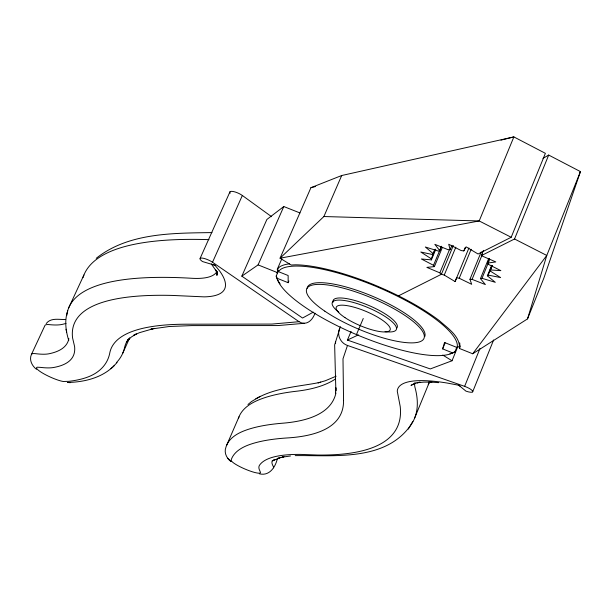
<?xml version="1.0" encoding="UTF-8"?>
<svg xmlns="http://www.w3.org/2000/svg" width="611" height="611" viewBox="0 0 611 611"><rect width="100%" height="100%" fill="white"/><g stroke="black" fill="none" stroke-linecap="round" stroke-linejoin="round"><path stroke-width="0.92" d="M278.471 270.864L276.225 275.996L277.226 278.333L288.14 282.694L288.155 275.523L278.341 271.605L277.279 269.222L281.824 258.835M216.936 271.826L216.897 275.385L216.622 271.33L217.547 274.736L215.782 269.993M335.569 393.4L335.851 387.702L335.859 390.88L334.645 344.902L340.35 326.702M435.284 249.173L431.274 258.797L431.389 259.881L421.369 258.988L433.512 265.304L434.383 266.61L442.417 247.31M456.684 347.522L454.912 351.86L452.445 352.814L442.647 348.896L444.525 342.511L457.005 347.499L457.372 345.467A97.355 25.998 22.9 0 0 379.652 287.949A97.355 25.998 22.9 0 0 280.586 269.405L278.341 271.605M542.973 158.379L548.686 155.057L580.45 171.607L543.843 278.181L527.53 318.889L472.708 353.769L459.457 348.476C460.304 336.111 447.397 328.023 439.301 320.607C419.276 305.553 396.73 294.212 373.672 284.589A100.005 26.708 22.9 0 0 295.472 264.815L291.18 265.014L280.059 258.201L310.923 187.684L341.686 175.525L513.874 136.91L545.379 153.33L511.186 237.274L478.054 254L466.101 246.859L463.802 250.93L461.152 250.548L448.718 244.247L450.131 249.647L448.023 249.678L434.833 244.324L439.767 250.64L438.339 251.068L425.348 247.004L433.367 253.779L432.695 254.566L420.811 252.022L431.274 258.797M67.76 310.839C64.315 320.492 65.782 330.963 68.76 340.533M339.609 328.435C336.653 335.095 340.64 343.229 347.476 345.452L464.627 386.358A8.012 2.001 22 0 1 472.731 391.346A8.012 2.001 22 0 1 465.949 391.132L458.754 385.236L447.191 383.051A134.901 31.894 21.6 0 0 397.272 391.193L400.19 406.376A695.837 148.992 26.7 0 1 317.567 455.042L300.94 454.408A386.633 67.073 21.4 0 0 259.599 465.116A120.94 21.454 22.6 0 0 260.049 471.226L260.469 472.784A15.955 2.795 23.3 0 1 246.668 469.737A15.955 2.795 23.3 0 1 231.546 461.091L231.157 459.961L231.722 458.464A609.648 102.854 20.6 0 1 249.632 444.556A753.623 123.575 20.1 0 1 287.567 437.927A623.946 130.853 26.6 0 0 343.542 400.526M527.53 318.889L546.784 255.451L580.45 171.607L579.35 173.165M66.019 323.372A420.253 85.12 26.9 0 1 62.566 324.319A116.189 23.493 25.3 0 1 49.254 324.624A26.41 5.201 24.5 0 0 44.832 325.709L31.39 354.579C28.969 359.994 32.093 366.02 36.507 369.327M347.476 345.452L342.992 358.825L343.558 400.533M434.383 266.61L426.845 267.374L439.836 272.85L441.402 274.286L444.25 275.072L455.103 281.579L456.638 277.806L459.22 278.242L471.677 284.306L469.951 279.303L481.178 251.953M472.647 391.88L493.619 339.976M469.951 279.303L472.089 279.364L485.386 284.573L480.445 278.647L481.995 278.31L495.292 282.305L487.364 275.828L488.212 275.11L500.608 277.577L490.152 270.986L490.221 269.925L500.844 270.642L488.51 264.403L487.769 263.066L495.819 261.92L481.285 255.635L514.546 238.993L548.686 155.057M464.627 386.358L480.009 348.423M351.081 331.406L347.415 340.06L430.281 368.937L452.033 360.757L457.769 346.704M487.364 275.828L491.656 265.311M490.221 269.925L492.008 265.556M488.212 275.11L492.153 265.457M490.511 270.1L492.321 265.686M459.457 348.476L460.534 345.857M442.647 348.896L445.129 342.847M414.434 418.588L429.319 382.318A705.812 168.262 27.1 0 1 428.212 384.739M481.285 255.635L483.446 250.38M472.089 279.364L482.484 254.031M480.445 278.647L488.716 258.43M487.769 263.066L489.571 258.659M481.995 278.31L489.197 260.706M455.103 281.579L468.927 247.997M459.22 278.242L471.157 249.288M444.25 275.072L455.829 247.142M463.802 250.93L465.261 247.402M433.512 265.304L441.188 246.859M439.767 250.64L441.6 246.248M439.836 272.85L449.62 249.28M450.131 249.647L451.949 245.271M453.339 245.5L441.402 274.286L398.517 295.831M432.695 254.566L434.536 250.166M431.389 259.881L435.758 249.395M356.633 334.141L363.247 318.491M259.301 473.792C269.527 476.381 275.485 467.094 277.47 458.265M315.001 313.176C313.344 317.911 309.96 322.852 304.522 323.288L277.929 325.564L191.709 325.602L169.339 326.495L150.97 329.092L153.903 328.504L139.491 332.667L133.717 335.294L136.375 333.934L131.518 336.905L127.569 340.205L129.746 338.211L126.668 341.824M511.186 237.274L479.192 220.953L280.059 258.201L323.891 216.531L341.686 175.525M226.521 445.579L239 416.817M288.14 282.694L288.881 280.984M278.188 270.62L277.058 273.193L278.097 269.848M313.313 312.137L302.544 318.026L241.834 276.157L258.094 264.891L283.787 206.541L299.978 212.949M241.834 276.157L266.87 219.486L283.787 206.541M304.522 323.288L301.697 322.959L299.054 321.699L212.521 262.256L242.338 195.482A8.126 2.383 24.3 0 0 233.257 191.518A8.126 2.383 24.3 0 0 230.148 193.229M200.11 258.392L229.965 191.823M122.674 353.349L129.669 337.921M68.631 308.013L83.928 274.981M295.212 455.63C333.446 455.073 383.998 461.542 409.889 426.379A709.547 156.233 26.8 0 0 415.045 387.649A120.986 29.351 21.5 0 1 415.029 382.471M408.324 429.082L412.837 421.346M472.708 353.769L546.784 255.451L514.546 238.993M117.091 362.514L112.92 366.875M277.279 269.222L279.632 266.9A99.226 26.586 22.9 0 1 289.606 263.83M67.393 382.478C83.249 382.173 100.364 378.362 112.393 367.348M110.912 368.723L114.417 365.485M46.215 323.54C51.003 317.346 59 319.836 65.644 319.446M247.974 404.505L251.526 401.542L258.079 397.585M96.255 258.293C128.394 232.676 172.966 233.173 211.971 232.585M272.712 460.877L274.843 459.487L272.567 460.732L281.121 457.395L278.601 457.983L283.81 456.776M452.445 352.814L450.872 353.693A97.355 25.998 22.9 0 1 354.54 333.766A97.355 25.998 22.9 0 1 277.31 279.013L277.226 278.333M454.912 351.86L453.171 352.837A99.226 26.586 22.9 0 1 449.895 353.815M413.975 383.777L410.989 385.411L414.861 383.433L420.139 382.089M258.201 397.547C277.44 387.229 299.818 386.58 320.737 382.242L318.079 382.822L325.289 380.768L336.126 376.2M255.795 398.815L260.492 396.318M347.415 340.06L358.359 334.889M457.005 347.499L459.434 346.506L459.846 344.428A99.226 26.586 22.9 0 0 459.671 342.847M310.923 187.684L315.536 186.531M500.959 140.14L513.874 136.91L479.192 220.953L323.891 216.531M283.871 456.768L282.19 457.158L290.492 455.982M419.345 382.265L416.969 382.799L423.751 382.119L431.885 382.142L428.975 381.906L438.591 382.669M299.054 321.699L271.903 324.074L186.057 324.204A564.396 111.286 21.1 0 0 109.781 352.944A939.497 163.924 28.5 0 1 97.233 372.091A725.425 129.952 27.7 0 1 68.73 381.34L63.2 381.485A16.344 2.895 24.4 0 1 44.328 374.077A16.344 2.895 24.4 0 1 37.317 367.211L40.632 367.394A127.516 23.172 25.1 0 0 53.577 367.494A435.001 79.247 26.6 0 0 74.573 346.445L72.594 338.013A627.657 125.874 21 0 1 172.317 295.426L204.089 296.862A140.568 34.919 25 0 0 219.845 271.261L215.019 265.296A14.534 12.51 -38.4 0 1 212.674 264.311M67.89 382.501L70.303 382.685M215.019 265.296L202.493 261.554A8.203 2.116 24.2 0 1 201.867 258.041A8.203 2.116 24.2 0 1 212.521 262.256M258.094 264.891L276.974 272.43M442.738 355.044L452.033 360.757M242.338 195.482L271.59 216.699M335.928 393.049A609.251 130.953 26.6 0 1 282.603 423.209A764.521 128.921 20 0 0 244.446 430.717A620.463 107.62 20.5 0 0 225.925 447.275C223.779 452.514 226.643 458.494 231.073 461.565L229.53 460.098M227.605 458.25L229.369 459.938M211.291 263.891L217.577 272.964L216.233 270.734M66.003 329.237L66.683 331.994M276.225 275.996L276.317 276.737A99.226 26.586 22.9 0 0 280.09 283.871M335.554 341.595L335.599 343.466M216.768 271.796A126.049 32.131 25 0 1 191.64 278.272A639.862 131.953 20.9 0 0 66.767 315.543M82.997 277.6A636.807 142.256 20.7 0 1 208.962 239.657M116.35 362.674A953.557 171.088 28.6 0 0 124.598 347.483A551.321 111.454 21.1 0 1 127.707 340.113M31.39 354.579A26.517 4.819 24.4 0 1 35.743 353.685A116.67 21.759 25.1 0 0 48.926 353.777A422.14 78.895 26.7 0 0 68.867 338.601M307.142 288.361A63.628 16.963 22.9 0 1 370.434 295.388A63.628 16.963 22.9 0 1 424.767 336.562M338.83 312.221A34.766 9.196 22.9 0 1 344.23 300.49A34.766 9.196 22.9 0 1 389.245 319.4A34.766 9.196 22.9 0 1 385.075 331.651M333.056 302.239A34.751 9.226 22.9 0 1 367.555 304.927A34.751 9.226 22.9 0 1 396.631 328.29M460.083 386.068A14.175 8.615 -79.6 0 1 458.754 385.236M273.392 467.835A25.876 4.651 23.3 0 0 273.254 466.353A110.667 20.155 22.6 0 1 272.414 460.457M238.351 418.642A617.843 116.174 20.2 0 1 257.544 400.411A761.169 139.148 19.7 0 1 296.274 391.254A606.165 141.103 26.9 0 0 335.477 378.95M344.955 317.598A29.213 7.683 22.9 0 0 389.673 330.612A29.213 7.683 22.9 0 0 355.067 307.493A29.213 7.683 22.9 0 0 344.955 317.598M324.792 311.144A63.643 16.909 22.9 0 0 422.774 340.083A63.643 16.909 22.9 0 0 348.583 289.637A63.643 16.909 22.9 0 0 324.792 311.144"/></g></svg>
